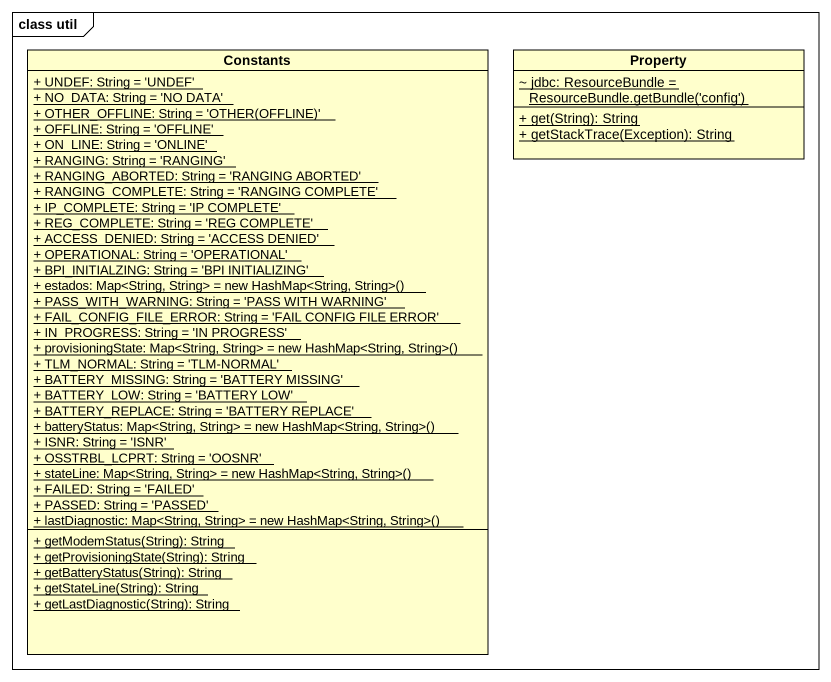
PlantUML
@startuml
mainframe class util
hide circle
hide empty members
skinparam classAttributeIconSize 0
class Constants {
  {static} + UNDEF: String = 'UNDEF'
  {static} + NO_DATA: String = 'NO DATA'
  {static} {field} + OTHER_OFFLINE: String = 'OTHER(OFFLINE)'
  {static} + OFFLINE: String = 'OFFLINE'
  {static} + ON_LINE: String = 'ONLINE'
  {static} + RANGING: String = 'RANGING'
  {static} + RANGING_ABORTED: String = 'RANGING ABORTED'
  {static} + RANGING_COMPLETE: String = 'RANGING COMPLETE'
  {static} + IP_COMPLETE: String = 'IP COMPLETE'
  {static} + REG_COMPLETE: String = 'REG COMPLETE'
  {static} + ACCESS_DENIED: String = 'ACCESS DENIED'
  {static} + OPERATIONAL: String = 'OPERATIONAL'
  {static} + BPI_INITIALZING: String = 'BPI INITIALIZING'
  {static} {field} + estados: Map<String, String> = new HashMap<String, String>()
  {static} + PASS_WITH_WARNING: String = 'PASS WITH WARNING'
  {static} + FAIL_CONFIG_FILE_ERROR: String = 'FAIL CONFIG FILE ERROR'
  {static} + IN_PROGRESS: String = 'IN PROGRESS'
  {static} {field} + provisioningState: Map<String, String> = new HashMap<String, String>()
  {static} + TLM_NORMAL: String = 'TLM-NORMAL'
  {static} + BATTERY_MISSING: String = 'BATTERY MISSING'
  {static} + BATTERY_LOW: String = 'BATTERY LOW'
  {static} + BATTERY_REPLACE: String = 'BATTERY REPLACE'
  {static} {field} + batteryStatus: Map<String, String> = new HashMap<String, String>()
  {static} + ISNR: String = 'ISNR'
  {static} + OSSTRBL_LCPRT: String = 'OOSNR'
  {static} {field} + stateLine: Map<String, String> = new HashMap<String, String>()
  {static} + FAILED: String = 'FAILED'
  {static} + PASSED: String = 'PASSED'
  {static} {field} + lastDiagnostic: Map<String, String> = new HashMap<String, String>()
  {static} + getModemStatus(String): String
  {static} + getProvisioningState(String): String
  {static} + getBatteryStatus(String): String
  {static} + getStateLine(String): String
  {static} + getLastDiagnostic(String): String
}
class Property {
  {static} {field} ~ jdbc: ResourceBundle = ResourceBundle.getBundle('config')
  {static} + get(String): String
  {static} + getStackTrace(Exception): String
}
@enduml
